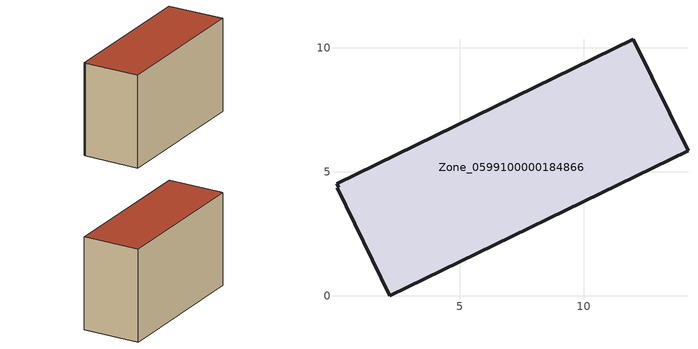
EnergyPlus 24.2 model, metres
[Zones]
Zone_0599100000184866
 floor ground (C_G): 0.13,4.38 0.04,4.51 12.01,10.34 14.21,5.85 2.19,0 0.07,4.35 z0
 wall outside (C_F): 14.21,5.85 12.01,10.34 0.04,4.51 0.13,4.38 0.07,4.35 2.19,0 14.21,5.85 z0:8.04
 roof outside (C_R): 0.04,4.51 0.13,4.38 0.07,4.35 2.19,0 14.21,5.85 12.01,10.34 z8.04
[BUILDING]
Pand.0599100000184866: North Axis=0; Terrain=City; Loads Convergence Tolerance Value=0.04; Temperature Convergence Tolerance Value=0.4; Solar Distribution=FullExterior; Maximum Number of Warmup Days=25; Minimum Number of Warmup Days=1
[Site:Location]
Rotterdam.The.Hague.AP_ZH_NLD Design_Conditions: Latitude=51.96; Longitude=4.45; Time Zone=1; Elevation=-4.5
[SITE:GROUNDTEMPERATURE:BUILDINGSURFACE]
18, 18, 18, 18, 18, 18, 18, 18, 18, 18, 18, 18
[MATERIAL] Thermal Absorptance=0.9; Solar Absorptance=0.7; Visible Absorptance=0.7
Name | Roughness | Thickness | Conductivity | Density | Specific Heat
G.TI.1946-1964 | MediumSmooth | 0.15 | 1 | 540 | 1210
F.TI.1946-1964 | Rough | 0.3 | 0.857143 | 1920 | 840
R.TI.1946-1964 | MediumRough | 0.2 | 0.277778 | 1500 | 1000
[CONSTRUCTION]
C_G: G.TI.1946-1964
C_F: F.TI.1946-1964
C_R: R.TI.1946-1964
[ZONE]
Zone_0599100000184866: Type=1; Multiplier=1; Ceiling Height=Autocalculate; Volume=Autocalculate; Floor Area=autocalculate; Part of Total Floor Area=Yes
[ZONEINFILTRATION:DESIGNFLOWRATE]
Infil_Zone_0599100000184866: Zone or ZoneList or Space or SpaceList=Zone_0599100000184866; Schedule=AlwaysOn; Design Flow Rate Calculation Method=Flow/Area; Flow Rate per Floor Area=0.003; Constant Term Coefficient=1; Temperature Term Coefficient=0; Velocity Term Coefficient=0; Velocity Squared Term Coefficient=0
[HVACTEMPLATE:ZONE:IDEALLOADSAIRSYSTEM]
Zone_0599100000184866: Maximum Heating Supply Air Temperature=50; Minimum Cooling Supply Air Temperature=13; Maximum Heating Supply Air Humidity Ratio=0.0156; Minimum Cooling Supply Air Humidity Ratio=0.0077; Heating Limit=NoLimit; Cooling Limit=NoLimit; Dehumidification Control Type=ConstantSensibleHeatRatio; Cooling Sensible Heat Ratio=0.7; Dehumidification Setpoint=60; Humidification Control Type=None; Humidification Setpoint=30; Outdoor Air Method=None; Outdoor Air Flow Rate per Person=0.00944; Outdoor Air Flow Rate per Zone Floor Area=0; Outdoor Air Flow Rate per Zone=0; Demand Controlled Ventilation Type=None; Outdoor Air Economizer Type=NoEconomizer; Heat Recovery Type=None; Sensible Heat Recovery Effectiveness=0.7; Latent Heat Recovery Effectiveness=0.65
[ZONECONTROL:THERMOSTAT]
ThermostatControl_Zone_0599100000184866: Zone or ZoneList=Zone_0599100000184866; Control Type Schedule=DualSetpointControlType; Control 1=Thermostat_Zone_0599100000184866; Temperature Difference Between Cutout And Setpoint=0
[THERMOSTATSETPOINT:DUALSETPOINT]
Thermostat_Zone_0599100000184866: Heating Setpoint Temperature Schedule=HeatingSetpoint_Zone_0599100000184866; Cooling Setpoint Temperature Schedule=CoolingSetpoint_Zone_0599100000184866
[SCHEDULE:COMPACT]
HeatingSetpoint_Zone_0599100000184866: Through: 12/31, For: AllDays, Until: 24:00, 21
CoolingSetpoint_Zone_0599100000184866: Through: 12/31, For: AllDays, Until: 24:00, 24
DualSetpointControlType: Through: 12/31, For: AllDays, Until: 24:00, 4
AlwaysOn: Through: 12/31, For: AllDays, Until: 24:00, 1
